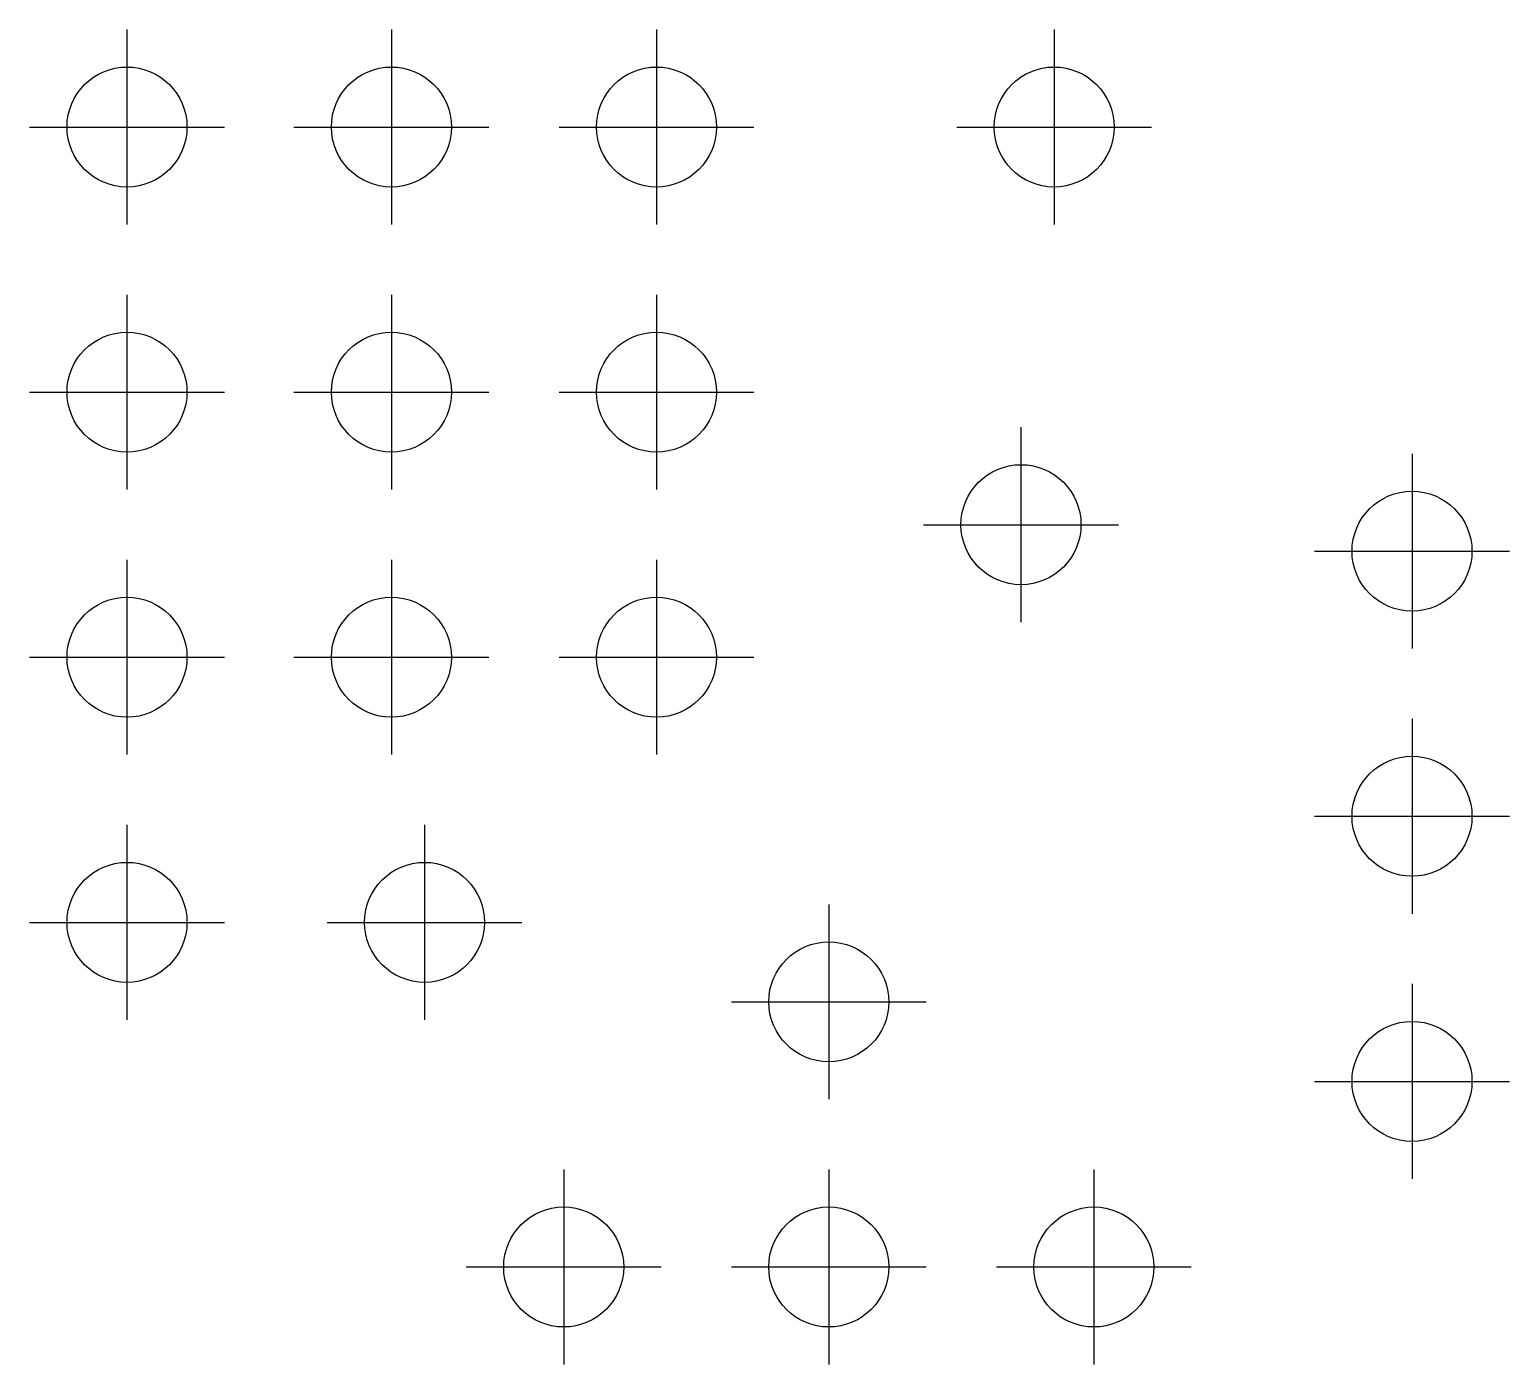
# Model space of a CAD drawing. Header units: millimetres. Extents: x -26 to 80, y -89 to 7.
import ezdxf

# ---------------------------------------------------------------- set-up
doc = ezdxf.new("R2010")
doc.units = ezdxf.units.MM
doc.layers.add('livello 1', color=1, linetype='Continuous', lineweight=25, true_color=0xff0000)
doc.layers.add('livello 2', color=3, linetype='Continuous', lineweight=25, true_color=0x00ff00)

msp = doc.modelspace()

# ---------------------------------------------------------------- linework, layer by layer
at = {"layer": 'livello 1', "flags": 128}
for points in [[(-18.999, 7), (-18.999, -7)], [(0, 7), (0, -7)], [(19.05, 7), (19.05, -7)], [(47.625, 7), (47.625, -7)], [(-25.9985, 0), (-11.9995, 0)], [(-6.9995, 0), (6.9995, 0)], [(12.0505, 0), (26.0495, 0)], [(40.6255, 0), (54.6245, 0)], [(-18.999, -12.05015), (-18.999, -26.05015)], [(0, -12.05015), (0, -26.05015)], [(19.05, -12.05015), (19.05, -26.05015)], [(-25.9985, -19.05015), (-11.9995, -19.05015)], [(-6.9995, -19.05015), (6.9995, -19.05015)], [(12.0505, -19.05015), (26.0495, -19.05015)], [(45.244, -21.57515), (45.244, -35.57515)], [(73.342, -23.47945), (73.342, -37.47945)], [(38.2445, -28.57515), (52.2435, -28.57515)], [(66.3425, -30.47945), (80.3415, -30.47945)], [(-18.999, -31.1003), (-18.999, -45.1003)], [(0, -31.1003), (0, -45.1003)], [(19.05, -31.1003), (19.05, -45.1003)], [(-25.9985, -38.1003), (-11.9995, -38.1003)], [(-6.9995, -38.1003), (6.9995, -38.1003)], [(12.0505, -38.1003), (26.0495, -38.1003)], [(73.342, -42.52945), (73.342, -56.52945)], [(66.3425, -49.52945), (80.3415, -49.52945)], [(-18.999, -50.15045), (-18.999, -64.15045)], [(2.382, -50.15015), (2.382, -64.15015)], [(31.431, -55.8648), (31.431, -69.8648)], [(-25.9985, -57.15045), (-11.9995, -57.15045)], [(-4.6175, -57.15015), (9.3815, -57.15015)], [(73.342, -61.57945), (73.342, -75.57945)], [(24.4315, -62.8648), (38.4305, -62.8648)], [(66.3425, -68.57945), (80.3415, -68.57945)], [(12.381, -74.91485), (12.381, -88.91485)], [(31.431, -74.91485), (31.431, -88.91485)], [(50.481, -74.91485), (50.481, -88.91485)], [(5.3815, -81.91485), (19.3805, -81.91485)], [(24.4315, -81.91485), (38.4305, -81.91485)], [(43.4815, -81.91485), (57.4805, -81.91485)]]:
    msp.add_lwpolyline(points, dxfattribs=at)
at = {"layer": 'livello 2'}
for centre in [(-18.999, 0), (0, 0), (19.05, 0), (47.625, 0), (-18.999, -19.05015), (0, -19.05015), (19.05, -19.05015), (45.244, -28.57515), (73.342, -30.47945), (-18.999, -38.1003), (0, -38.1003), (19.05, -38.1003), (73.342, -49.52945), (-18.999, -57.15045), (2.382, -57.15015), (31.431, -62.8648), (73.342, -68.57945), (12.381, -81.91485), (31.431, -81.91485), (50.481, -81.91485)]:
    msp.add_circle(centre, 4.31138, dxfattribs=at)

doc.saveas('drawing.dxf')
